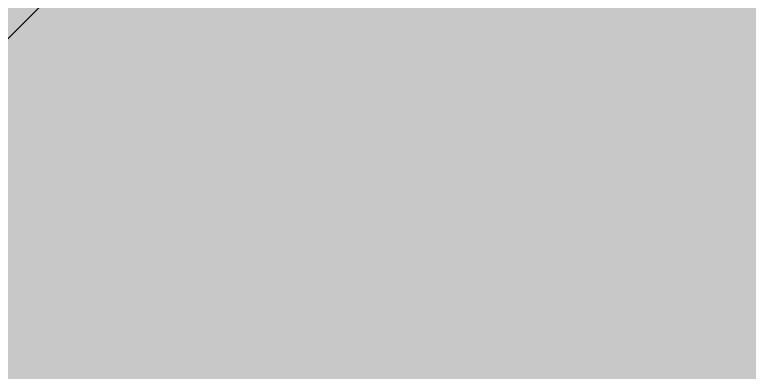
# Model space of a CAD drawing. Extents: x 0 to 1025, y -1312 to 297.
# Drawn here: x 228.64 to 254.93, y 215.7 to 228.51 of the extents above; entities that cross this region are included whole.
import ezdxf

# ---------------------------------------------------------------- set-up
doc = ezdxf.new("R2010")
doc.units = 0
doc.header["$LTSCALE"] = 6
doc.header["$MEASUREMENT"] = 0
doc.layers.add('L25', color=1, linetype='CONTINUOUS')
doc.layers.add('yellow', color=7, linetype='CONTINUOUS', true_color=0xfcd900)

msp = doc.modelspace()

# ---------------------------------------------------------------- hatches: boundary and pattern name
at = {"layer": 'L25'}
h = msp.add_hatch(color=256, dxfattribs=at)
edge = h.paths.add_edge_path(flags=16)
edge.add_arc((281.6857829, 205.287187), 1.5583129, 315.00000001, 405.00000001)
edge.add_line((282.7876765, 206.3890806), (246.0579885, 243.1187686))
edge.add_arc((244.9560949, 242.016875), 1.5583129, 44.99999996, 134.99999996)
edge.add_line((243.8542013, 243.1187686), (207.1245133, 206.3890807))
edge.add_arc((208.2264069, 205.2871871), 1.5583129, 134.99999996, 225)
edge.add_line((207.1245133, 204.1852935), (243.8542013, 167.4556054))
edge.add_arc((244.956095, 168.5574991), 1.5583129, 224.99999996, 314.99999999)
edge.add_line((246.0579886, 167.4556054), (282.7876765, 204.1852934))
edge = h.paths.add_edge_path()
edge.add_arc((281.6857829, 205.287187), 3.2364831, 315.00000001, 405.00000001)
edge.add_line((283.974322, 207.5757261), (247.244634, 244.3054141))
edge.add_arc((244.9560949, 242.016875), 3.2364831, 44.99999996, 134.99999996)
edge.add_line((242.6675558, 244.3054142), (205.9378678, 207.5757262))
edge.add_arc((208.2264069, 205.2871871), 3.2364831, 134.99999996, 225)
edge.add_line((205.9378678, 202.9986479), (242.6675558, 166.2689599))
edge.add_arc((244.956095, 168.557499), 3.2364831, 224.99999997, 315)
edge.add_line((247.2446341, 166.2689599), (283.974322, 202.9986479))
at = {"layer": 'yellow'}
h = msp.add_hatch(color=256, dxfattribs=at)
edge = h.paths.add_edge_path()
edge.add_arc((281.6857829, 205.287187), 1.5583129, 315.00000001, 405.00000001)
edge.add_line((282.7876765, 206.3890806), (246.0579885, 243.1187686))
edge.add_arc((244.9560949, 242.016875), 1.5583129, 44.99999996, 134.99999996)
edge.add_line((243.8542013, 243.1187686), (207.1245133, 206.3890807))
edge.add_arc((208.2264069, 205.2871871), 1.5583129, 134.99999996, 225)
edge.add_line((207.1245133, 204.1852935), (243.8542013, 167.4556054))
edge.add_arc((244.956095, 168.5574991), 1.5583129, 224.99999996, 314.99999999)
edge.add_line((246.0579886, 167.4556054), (282.7876765, 204.1852934))

# ---------------------------------------------------------------- linework, layer by layer
at = {"layer": 'L25'}
msp.add_lwpolyline([(282.7876765, 204.1852934, 0.4142135624), (282.7876765, 206.3890806), (246.0579885, 243.1187686, 0.4142135624), (243.8542013, 243.1187686), (207.1245133, 206.3890807, 0.4142135626), (207.1245133, 204.1852935), (243.8542013, 167.4556054, 0.4142135625), (246.0579886, 167.4556054)], format="xyb", close=True, dxfattribs=at)

doc.saveas('drawing.dxf')
